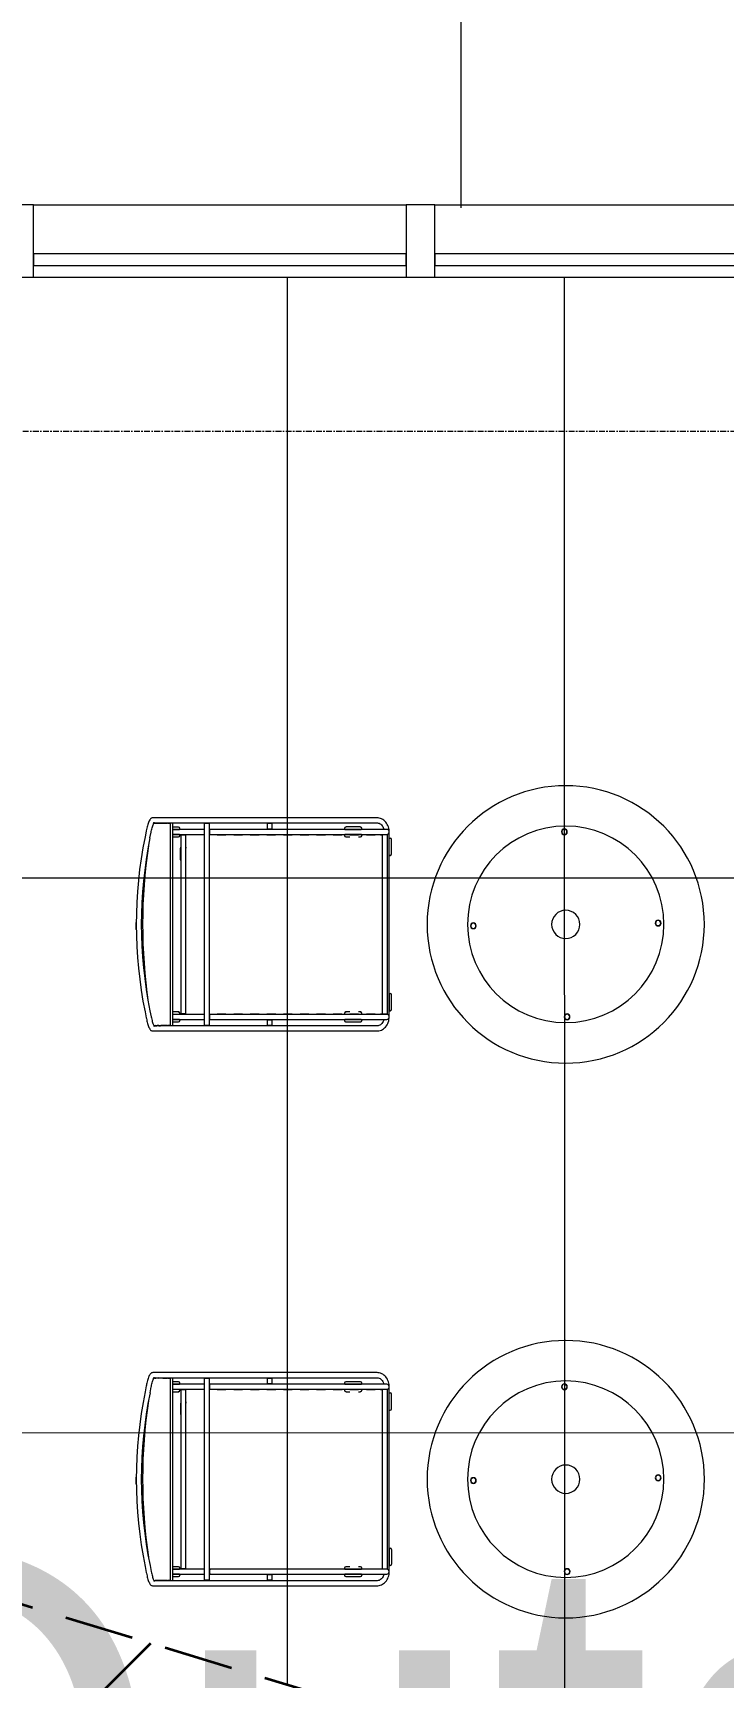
# Model space of a CAD drawing. Header units: inches. Extents: x 3268 to 7018, y 976 to 6708.
# Drawn here: x 5482.9 to 5542.7, y 1843.4 to 1985.6 of the extents above; entities that cross this region are included whole.
import ezdxf

# ---------------------------------------------------------------- set-up
doc = ezdxf.new("R2010")
doc.units = ezdxf.units.IN
doc.header["$MEASUREMENT"] = 0
doc.linetypes.add('Grid Line 1_2_', pattern=[0.8749999999999999, 0.4999999999999999, -0.125, 0.125, -0.125])
doc.linetypes.add('IMPORT-DASHED _2_', pattern=[8.999999999999996, 5.999999999999998, -2.999999999999999])
for name, color, linetype, lineweight in [('A-DETL-GENF', 92, 'Continuous', 9), ('A-GLAZ-CURT', 52, 'Continuous', 9), ('A-GLAZ-CWMG', 51, 'Continuous', 9), ('C-ESMT-STBK', 4, 'IMPORT-DASHED _2_', 35), ('G-ANNO-TEXT', 231, 'Continuous', 9), ('L-PVMT-CONC-HATC', 252, 'Continuous', 15), ('L-SITE-FURN', 2, 'Continuous', 15), ('S-GRID', 1, 'Continuous', 9), ('site_dwg', 8, 'Continuous', 9)]:
    doc.layers.add(name, color=color, linetype=linetype, lineweight=lineweight)
doc.styles.add('Arial', font='arial.ttf', dxfattribs={"height": 36})

# ---------------------------------------------------------------- blocks, each defined once
blk = doc.blocks.new('Rectangular Mullion - 2_5_ x 6_ rectangular-V113-Overall Retail Plan Opt 2')
at = {"layer": 'A-GLAZ-CWMG'}
for p, q in [((-2.500000000000454, 3.24999999999909), (0, 3.24999999999909)), ((-2.500000000000454, 2.99999999999823), (-2.500000000000454, 3.24999999999909)), ((-2.500000000000454, -3), (-2.500000000000454, 2.99999999999823)), ((0, 3.24999999999909), (0, 2.99999999999823)), ((0, 2.99999999999823), (0, -3)), ((0, -3), (-2.500000000000454, -3))]:
    blk.add_line(p, q, dxfattribs=at)
blk = doc.blocks.new('System Panel - GLA-01 - Insulated Glass - Clear-7883490-Overall Retail Plan Opt 2')
at = {"layer": 'A-GLAZ-CURT'}
for p, q in [((16.74999999999909, 2.000000000000909), (-16.75000000000045, 2.000000000000909)), ((-16.75000000000045, 2.000000000000909), (-16.75000000000045, 0.9999999999990904)), ((16.74999999999909, 0.9999999999990904), (16.74999999999909, 2.000000000000909)), ((-16.75000000000045, 0.9999999999990904), (16.74999999999909, 0.9999999999990904))]:
    blk.add_line(p, q, dxfattribs=at)
blk = doc.blocks.new('System Panel - GLA-01 - Insulated Glass - Clear-7883491-Overall Retail Plan Opt 2')
at = {"layer": 'A-GLAZ-CURT'}
for p, q in [((16.125, 2.000000000000909), (-16.12500000000136, 2.000000000000909)), ((-16.12500000000136, 2.000000000000909), (-16.12500000000136, 0.9999999999990904)), ((16.125, 0.9999999999990904), (16.125, 2.000000000000909)), ((-16.12500000000136, 0.9999999999990904), (16.125, 0.9999999999990904))]:
    blk.add_line(p, q, dxfattribs=at)
blk = doc.blocks.new('Rectangular Mullion - 2_5_ x 6_ rectangular-7882150-Overall Retail Plan Opt 2')
at = {"layer": 'A-GLAZ-CWMG'}
for p, q in [((5483.0003430475, 1970.772752748521), (5515.2503430475, 1970.772752748521)), ((5483.0003430475, 1964.522752748521), (5515.2503430475, 1964.52275274852))]:
    blk.add_line(p, q, dxfattribs=at)
blk = doc.blocks.new('Rectangular Mullion - 2_5_ x 6_ rectangular-4415368-Overall Retail Plan Opt 2')
at = {"layer": 'A-GLAZ-CWMG'}
for p, q in [((-1.249999999999545, 3.24999999999909), (1.249999999999545, 3.24999999999909)), ((-1.249999999999545, 2.99999999999823), (-1.249999999999545, 3.24999999999909)), ((-1.249999999999545, -3), (-1.249999999999545, 2.99999999999823)), ((1.249999999999545, 3.24999999999909), (1.249999999999545, 2.99999999999823)), ((1.249999999999545, 2.99999999999823), (1.249999999999545, -3)), ((1.249999999999545, -3), (-1.249999999999545, -3))]:
    blk.add_line(p, q, dxfattribs=at)
blk = doc.blocks.new('Rectangular Mullion - 2_5_ x 6_ rectangular-7882151-Overall Retail Plan Opt 2')
at = {"layer": 'A-GLAZ-CWMG'}
for p, q in [((5553.750343047498, 1970.772752748521), (5587.250343047498, 1970.77275274852)), ((5553.750343047498, 1964.52275274852), (5587.250343047498, 1964.52275274852))]:
    blk.add_line(p, q, dxfattribs=at)
blk = doc.blocks.new('site_dwg_Parc Centre Table-12649365-Overall Retail Plan Opt 2')
at = {"layer": 'L-SITE-FURN', "color": 10}
for centre, radius in [((0, 0), 12.00000000000001), ((0, 0), 8.500000000000004), ((0, 0), 8.500000000000004), ((0, 7.999999998137354), 0.2500000000000009), ((0, 7.999999998137354), 0.2265650000000007), ((0, 7.999999998137354), 0.2265650000000007), ((-7.99999999674037, 0), 0.2500000000000009), ((-7.99999999674037, 0), 0.2265650000000008), ((-7.99999999674037, 0), 0.2265650000000008), ((0, 0), 1.225000000000002), ((0, 0), 1.225000000000002), ((8.000000003725289, 0), 0.2500000000000018), ((8.000000003725289, 0), 0.2265650000000008), ((8.000000003725289, 0), 0.2265650000000008), ((0, -8.00000000093132), 0.2500000000000002), ((0, -8.00000000093132), 0.2265650000000007), ((0, -8.00000000093132), 0.2265650000000007)]:
    blk.add_circle(centre, radius, dxfattribs=at)
blk = doc.blocks.new('site_dwg_Parc Centre Chair-V220-Overall Retail Plan Opt 2')
at = {"layer": 'L-SITE-FURN', "color": 10}
for p, q in [((-5.15210960805416, 144.8600769862532), (2.092509403824806, 144.8600769862532)), ((-98.69507284461359, 100.0222348719453), (-98.69507284461359, 106.8864482268309)), ((-98.62499999999999, 106.8864482045174), (-98.62499999999999, 74.15337688475846)), ((-93.37499999999999, 74.15337686240672), (-93.37499999999999, 106.8864481821656)), ((93.30492715538638, 100.0222348719453), (93.3049271553973, 106.8864482268309)), ((93.37499999999999, 106.8864482045174), (93.37499999999999, 74.15337688475846)), ((98.62500004470347, 74.15337686240672), (98.62500004470347, 106.8864481821656)), ((105.0000000447035, 111.662467494607), (105.0000000447035, 109.5102025195956)), ((-98.94305960832934, 99.52610816803279), (-99.58202134070596, 99.52610816803279)), ((-98.62499999999999, 99.91365724056958), (-98.74374702572821, 99.96986766904591)), ((-98.73736099898814, 99.97681114822625), (-98.69814531505106, 100.0194497331977)), ((-93.26318013668059, 99.9582953006029), (-93.37499999999999, 99.91486450284718)), ((-93.05694039164881, 99.52610816802733), (-92.41779573260645, 99.52610816802733)), ((65.98043887317179, 93.33116814494132), (80.27772948145865, 93.33116814494132)), ((67.12500004470347, 98.7011681422591), (79.12499999999999, 98.7011681422591)), ((67.12499999999999, 98.64116813242434), (79.12499999999999, 98.64116813242434)), ((67.12500004470347, 93.39035830646752), (79.12499999999999, 93.39035830646752)), ((93.05694039167064, 99.52610819037908), (92.41797870398658, 99.52610819037908)), ((93.37500004470347, 99.91365724056958), (93.25625292956828, 99.96986766904591)), ((93.26263900101183, 99.97681114822625), (93.30185464024542, 100.0194497331977)), ((98.73681986331938, 99.9582953006029), (98.62500004470347, 99.91486450284718)), ((98.94305965305465, 99.52610816803279), (99.58220426740444, 99.52610816802733)), ((-98.94305960831842, -71.47389183197264), (-99.58220422266821, -71.47389183197264)), ((-93.28729726374148, -71.88685204088686), (-93.37500004470347, -71.86048860847949)), ((-92.41797865926127, -71.47389178726915), (-93.05694034694532, -71.47389178726915)), ((93.05694034696715, -71.47389183197264), (92.41779577733176, -71.47389183197264)), ((98.71270278096198, -71.88685204088686), (98.62500004470347, -71.86048863083123)), ((99.58202129604614, -71.47389183197264), (98.94305960836208, -71.47389183197264)), ((-98.94305960832934, -89.47389183196718), (-99.5820212960134, -89.47389183197264)), ((-98.73736095428465, -89.02318882942198), (-98.69814531505106, -88.9805502668023)), ((-93.26318013668059, -89.04170467704533), (-93.37499999999999, -89.08513549715279)), ((-93.05694034694532, -89.4738918096209), (-92.41779573260645, -89.4738918096209)), ((93.05694034697807, -89.47389183197264), (92.4179786592831, -89.47389183197264)), ((93.37499999999999, -89.0863427594304), (93.25625292956828, -89.03013233095406)), ((93.26263904571532, -89.02318882942198), (93.3018546849489, -88.9805502668023)), ((98.73681986331938, -89.04170467704533), (98.62499999999999, -89.08513549715279)), ((98.94305960835116, -89.4738918096209), (99.58220422270095, -89.4738918096209)), ((-92.9999999552965, -112.7088918238878), (-93.37500004470347, -112.7088918238878)), ((-92.99999999999999, -108.7986343055963), (-92.99999999999999, -110.5939706414938)), ((-89.62499999998907, -118.276951454618), (-89.62499999998907, -118.9160960466051)), ((-72.0757029801607, -118.0712527781725), (-72.11834152042864, -118.0320371612906)), ((-72.01254902780055, -117.9588918238878), (-72.06875950098036, -118.0776388719678)), ((-71.62499999997816, -118.276951454618), (-71.62499999998907, -118.9159131423021)), ((71.62500000002181, -118.2769514322663), (71.6250000000109, -118.9160960466051)), ((89.17429701983927, -118.0712528005242), (89.13165843486784, -118.0320371612906)), ((89.23745092749594, -117.9588918015361), (89.18124054372309, -118.0776388719678)), ((89.6250000000109, -118.276951454618), (89.6250000000109, -118.9159131423021)), ((92.99999999999999, -108.7986343055963), (92.99999999999999, -110.5939706414938)), ((93.37500004470347, -112.7088918238878), (93.00000004470347, -112.7088918238878))]:
    blk.add_line(p, q, dxfattribs=at)
at = {"layer": 'L-SITE-FURN', "color": 10, "flags": 128}
for points in [[(-90.77290821075438, 135.6949124112725), (-96.91598054766654, 134.441541776061), (-97.62540552020072, 134.293740324676), (-98.96581909060477, 133.9975902736187), (-100.2815961241722, 133.68454901129), (-101.5584086626768, 133.3578752204776), (-102.7832608669996, 133.0206164494157), (-103.9443821758032, 132.6755243763327), (-105.031822130084, 132.3247087597847), (-106.0383843630552, 131.9689694568515), (-106.9613782614469, 131.6063085794449), (-107.8066007047891, 131.2279690951109), (-108.5996329039335, 130.8049394935369), (-109.2361529767513, 130.3756743147969), (-109.6307946592569, 130.0335115492344), (-109.9775705784559, 129.6441143229603), (-110.2702798247337, 129.1915848702192), (-110.4907820820808, 128.6668947413563), (-110.6099520921707, 128.0887343287468), (-110.625, 127.7944520786404), (-110.625, 126.8913959339261), (-110.625, -100.1555052325129), (-110.625, -105.2819801643491), (-110.5979951173067, -106.0539769381285), (-110.4342324882746, -107.3279463797808), (-110.1241589337587, -108.5789549276233), (-109.671241119504, -109.7949756905436), (-109.0798653960228, -110.9646636620164), (-108.3554540276527, -112.0769045501947), (-107.5046180337667, -113.1208061054349), (-106.5353038161993, -114.0857949480414), (-105.4568725973368, -114.9618038535118), (-104.2800748050213, -115.7395071163773), (-103.0169190913439, -116.4105496555567), (-101.6804651767015, -116.9677272588014), (-100.2845858037472, -117.4050975590944), (-98.84373584389685, -117.7180253639817), (-97.37275207042693, -117.9031810238957), (-95.99999999999999, -117.9588918238878), (95.99999999999999, -117.9588918238878), (96.83152838051318, -117.9384794086218), (98.31162124872206, -117.800260797143), (99.76960632205008, -117.5324468538165), (101.1900523155928, -117.1372865438461), (102.5581654161215, -116.618254892528), (103.8594558387995, -115.9801257401705), (105.079873457551, -115.2290366068482), (106.2059940397739, -114.3725502714515), (107.2252615839243, -113.4196849912405), (108.126282736659, -112.3808754757047), (108.8991392701864, -111.2678312882781), (109.5356658250093, -110.0932796001434), (110.0296290367842, -108.8706131950021), (110.3767636120319, -107.6135022640228), (110.5746630728245, -106.3355427011847), (110.625, -105.2819801643491), (110.625, -100.1555052101612), (110.625, 126.8913959339261), (110.625, 127.794452033937), (110.555055052042, 128.42689602077), (110.3836531788111, 128.9559211581945), (110.1397262960672, 129.4138657897711), (109.8445484787226, 129.8068649545312), (109.5015605092049, 130.1546652317047), (109.0853602588177, 130.4881428703665), (108.5178877115249, 130.8529877141118), (107.6336692124605, 131.3101347237825), (106.7893343567848, 131.6772288233041), (105.7856624275446, 132.0616309270262), (104.7213581353426, 132.4279967620969), (103.5898555219173, 132.7838106751442), (102.3942131996155, 133.1304897889495), (101.1427309513092, 133.4668527692556), (99.84646068513392, 133.7906147092581), (98.5180865228176, 134.099001891911), (97.24291299283503, 134.3741891160607), (96.91598054766654, 134.4415417537093), (90.77290821075438, 135.6949124112725)], [(-89.7233734577894, 130.5508890375495), (-95.86644574999808, 129.2975183576345), (-97.15536260604857, 129.0237716808915), (-98.40060125291346, 128.7383818700909), (-99.60634897649287, 128.4411700218916), (-100.7545000612736, 128.136981010437), (-101.8271318525076, 127.8311853781342), (-102.8065751194954, 127.5298225879669), (-103.6756195127964, 127.2398109063506), (-104.4181503206491, 126.9691722169518), (-105.0207438021898, 126.727079719305), (-105.4756573587656, 126.523363173008), (-105.7844910621643, 126.3672379106283), (-105.9598506242037, 126.2658505663276), (-106.0178630501032, 126.228071808815), (-106.0224640667438, 126.2241754308343)], [(-105.1528818905353, 126.6679064556956), (-105.0000000447035, 125.8977051749825), (-105.0000000447035, 124.6286621466279), (-105.375, 126.5178685113788)], [(-98.6249999552965, -112.3985994681716), (-98.86105611920355, -112.3507544249296), (-99.94338691234587, -112.0128419324756), (-100.9616946280002, -111.5727264806628), (-101.9005755186081, -111.0389902889728), (-102.7465601116419, -110.4215858951211), (-103.4883688688278, -109.7312699854374), (-104.1169538944959, -108.9789018854499), (-104.6252125203609, -108.1746968328953), (-105.0072815269232, -107.3276662006974), (-105.2574798613787, -106.4456964209676), (-105.3693927526474, -105.5368741750717), (-105.375, -105.2819801643491), (-105.375, -100.1555052325129), (-105.375, 126.6367470547557)], [(-105.2786941677332, 125.1379868611693), (-105.2786941677332, 123.5285604447126), (-105, 121.3318760097027), (-105, 122.9413024485111), (-105.2786941677332, 125.1379868611693), (-105.1053218543529, 125.1592614948749)], [(-105.1539507955313, 121.4348114132881), (-105.1539507955313, 119.4870695248246), (-105, 117.2955396920442), (-105, 119.2432815805077), (-105.1539507955313, 121.4348114132881), (-105.0142454355955, 121.4441595599055)], [(89.7233734577894, 130.5508890375495), (95.86644583940505, 129.2975183576345), (96.53336034715174, 129.1585735827684), (97.79303392767905, 128.8802593722939), (99.02480962872504, 128.587197907269), (100.2102909833193, 128.2839140519499), (101.3319184631109, 127.9752041772008), (102.3724771142006, 127.6663203164935), (103.3150615096092, 127.3631313443184), (104.1429642140865, 127.0724413096905), (104.8395122587681, 126.8025897592306), (105.3880303502083, 126.5645377412438), (105.7353404313326, 126.3935438767075), (105.9417048543691, 126.2771071046591), (106.0209283232689, 126.2253011092543), (106.0150128901005, 126.2303370013833)], [(105.375, 126.6064691618085), (105.375, -100.1555052325129), (105.375, -105.2819801643491), (105.3608205020428, -105.6872313916683), (105.2209383398294, -106.6131886616349), (104.9326789677143, -107.5213785097003), (104.5025500506163, -108.3923873528838), (103.9400898814201, -109.2112972363829), (103.2557150870561, -109.9664354100823), (102.460274040699, -110.6476757749915), (101.5654963105917, -111.2455129623413), (100.5844651311636, -111.7509766593575), (99.53182411193846, -112.1559558436274), (98.62499999999999, -112.3995553180575)], [(105.1526413410902, 126.6666944995522), (105, 125.8977051749825), (105, 124.6286621242761), (105.375, 126.5178685337305)], [(105.2786942124367, 125.1379869058728), (105.2786942124367, 123.5285604447126), (105.0000000447035, 121.3318760097027), (105.0000000447035, 122.9413024485111), (105.2786942124367, 125.1379869058728), (105.1053218543529, 125.1592614948749)], [(105.1539508402347, 121.4348114132881), (105.1539508402347, 119.4870695248246), (105, 117.295539714396), (105, 119.2432815805077), (105.1539508402347, 121.4348114132881), (105.014245480299, 121.4441595599055)], [(-104.9999999552965, 109.5102024972439), (-104.9999999552965, 106.8864482045174), (105, 106.8864482045174), (105, 109.5102025195956), (-104.9999999552965, 109.5102025195956), (-104.9999999552965, 111.6624675169587)], [(-101.1273621171713, 106.8864482268691), (-101.1273621171713, 101.0261081904173), (-101.1128357201815, 101.0261081904173)], [(-93.30492711067198, 106.8864482045174), (-93.30492711067198, 100.0223179534078), (-93.27454908192156, 99.97627249360083)], [(-90.88716427981852, 101.0261081904173), (-90.8726378828287, 101.0261081904173), (-90.8726378828287, 106.8864482045174)], [(90.8726378828287, 106.8864482268691), (90.8726378828287, 101.0261081904173), (90.887164324522, 101.0261081904173)], [(98.69507293403147, 106.8864482045174), (98.69507293403147, 100.0223179534078), (98.72545096278189, 99.97627249360083)], [(101.1128357648849, 101.026108212769), (101.1273621171713, 101.026108212769), (101.1273621171713, 106.8864482045174)], [(105, 112.4805505648255), (105.0612914711237, 114.6559335887432), (105.0612914711237, 116.9422218203544), (105.0000000447035, 114.7668388411403), (105.0000000447035, 112.4805505648255)], [(-99.58202134070596, 99.52610819038453), (-99.60030193624696, 99.52621509876006), (-99.61808972058496, 99.5265410765678)], [(-98.62499999998907, 99.52610819037908), (-98.94305960832934, 99.52610819037908), (-98.93648721276621, 99.81465154137366), (-98.93118417260847, 100.0474669485902), (-98.89414197205404, 100.0464817061638), (-98.83367116748194, 100.0434581637055), (-98.77777183054785, 100.0389567464208), (-98.73293553291658, 100.0334674268633), (-98.70432592927317, 100.0275932773511), (-98.69509412346086, 100.0219812914347)], [(-93.06881582736968, 100.0474669709802), (-93.06351278722285, 99.81465154141186), (-93.05694039165972, 99.52610816806553), (-93.37499999999999, 99.52610816806553)], [(80.2842925339937, 93.39116813242434), (92.62499999999999, 93.39116813242434), (92.62499999999999, 93.83476209640502), (92.62499999999999, 98.64116815477608), (-92.62499999999999, 98.64116815477608), (-92.62499999999999, 93.83476209640502), (-92.62499999999999, 93.39116815477608), (65.96570742130278, 93.39116815477608)], [(-92.41779573260645, 99.52610819037908), (-92.39969806370935, 99.52621509876006), (-92.38191023467878, 99.52654107656234)], [(65.9848535209894, 93.39554024487732), (66.21289944648741, 93.40234395861624), (66.62631310522555, 93.43257542699574), (67.12499999999999, 93.44903560727833), (79.12499999999999, 93.44903560727833)], [(92.41797870398658, 99.52610819037908), (92.3996980637421, 99.52621507640832), (92.3819102794041, 99.52654107656234)], [(93.3750000000109, 99.52610819037362), (93.05694039167064, 99.52610819037908), (93.06351278723376, 99.8146515413682), (93.06881582738059, 100.0474669485902), (93.10585802794593, 100.0464817061693), (93.16632883252895, 100.0434581637), (93.22222816946304, 100.0389567464208), (93.26706446708339, 100.0334674268579), (93.29567411543029, 100.0275932773566), (93.3049058765282, 100.0219812914347)], [(98.9311841726303, 100.0474669262767), (98.93648725748061, 99.81465154141186), (98.94305965304373, 99.52610816806553), (98.62499999999999, 99.52610816806553)], [(99.58220426739352, 99.52610819037908), (99.6003019362797, 99.52621509876006), (99.6180897206177, 99.52654107656234)], [(-98.62499999999999, 68.90337688475846), (-98.62499999999999, 68.17439402639864), (-98.62499999999999, -99.47116796672343), (-98.62499999999999, -115.3338918238878)], [(-98.62499999999999, 68.17439402639864), (-98.53555530309676, 68.21346965432166), (-98.27331666648386, 68.24988236278294), (-97.85615529119967, 68.28115066140889), (-97.31249999999999, 68.30514366924761), (-96.67939996719359, 68.3202262893319), (-95.9999999552965, 68.32537069916724), (-95.3205999881029, 68.3202262893319), (-94.68749999999999, 68.30514366924761), (-94.14384466409682, 68.28115063905715), (-93.72668328881262, 68.24988236278294), (-93.46444465219973, 68.2134696766734), (-93.37499999999999, 68.17439404875039)], [(-93.37499999999999, -115.3338918238878), (-93.37499999999999, -99.47116796672343), (-93.37499999999999, 68.17439404875039), (-93.37499999999999, 68.90337688475846)], [(93.37499999999999, 68.90337688475846), (93.37499999999999, 68.17439402639864), (93.37499999999999, -99.47116796672343), (93.37499999999999, -115.3338918238878)], [(93.37499999999999, 68.17439402639864), (93.46444469690321, 68.21346965432166), (93.7266833335161, 68.24988236278294), (94.1438447088003, 68.28115066140889), (94.68749999999999, 68.30514364689587), (95.32060003280638, 68.3202262893319), (95.99999999999999, 68.32537069916724), (96.67940001189707, 68.3202262893319), (97.31249999999999, 68.30514366924761), (97.85615529119967, 68.28115063905715), (98.27331666648386, 68.24988236278294), (98.53555530309676, 68.2134696766734), (98.62499999999999, 68.17439404875039)], [(98.62500004470347, -115.3338918238878), (98.62500004470347, -99.47116796672343), (98.62500004470347, 68.17439404875039), (98.62500004470347, 68.90337686240672)], [(-92.99999999999999, 60.77884586155414), (-92.99999999999999, 51.79374405741691), (-92.99999999999999, 51.6643354743719)], [(92.99999999999999, 60.77884588390588), (92.99999999999999, 51.79374403506517), (92.99999999999999, 51.66433545202016)], [(-92.99999999999999, 43.55740070343017), (-92.99999999999999, 34.5722988769412), (-92.99999999999999, 34.44289031624793)], [(92.99999999999999, 43.55740070343017), (92.99999999999999, 34.57229889929294), (92.99999999999999, 34.44289031624793)], [(-92.99999999999999, 26.33595556765794), (-92.99999999999999, 17.35085374116897), (-92.99999999999999, 17.22144515812397)], [(92.99999999999999, 26.33595556765794), (92.99999999999999, 17.35085371881723), (92.99999999999999, 17.22144515812397)], [(-92.99999999999999, 9.114510409533976), (-92.99999999999999, 0.1294085830450058), (-92.99999999999999, 0)], [(92.99999999999999, 9.114510409533976), (92.99999999999999, 0.1294085830450058), (92.99999999999999, -2.235174179077148e-08)], [(104.6100000143051, 3.641908206045627), (104.6100000143051, 8.891908206045626), (99.3600000143051, 8.891908206045626), (99.3600000143051, 3.641908183693885), (104.6100000143051, 3.641908183693885)], [(-92.9999999552965, -8.106934770941733), (-92.9999999552965, -17.09203657507896), (-92.9999999552965, -17.22144518047571)], [(93.00000004470347, -8.10693474858999), (93.00000004470347, -17.09203657507896), (93.00000004470347, -17.22144513577222)], [(-92.99999999999999, -25.32837990671396), (-92.99999999999999, -34.31348173320293), (-92.99999999999999, -34.44289031624793)], [(92.99999999999999, -25.32837990671396), (92.99999999999999, -34.31348175555467), (92.99999999999999, -34.44289031624793)], [(-92.99999999999999, -42.54982506483793), (-92.99999999999999, -51.53492686897516), (-92.99999999999999, -51.6643354743719)], [(93.00000004470347, -42.54982506483793), (93.00000004470347, -51.5349268913269), (93.00000004470347, -51.6643354743719)], [(-92.99999999999999, -59.7712702229619), (-92.99999999999999, -68.75637204945086), (-92.99999999999999, -68.88578061014412)], [(92.99999999999999, -59.7712702229619), (92.99999999999999, -68.75637204945086), (92.99999999999999, -68.88578061014412)], [(-101.1128357201815, -72.9738918095827), (-101.1273620724678, -72.9738918095827), (-101.1273620724678, -87.97389178723095), (-101.1128357201815, -87.97389178723095)], [(-99.58220422266821, -71.4738918096209), (-99.60030189154348, -71.47399871799642), (-99.61808972059588, -71.4743247181559)], [(-98.9311841726303, -71.99525056779383), (-98.93648721277712, -71.76243518292902), (-98.94305960834025, -71.47389183193444), (-98.6249999552965, -71.47389183193444)], [(-98.69507288930616, -88.97776510570291), (-98.69507288931707, -71.97011505071713), (-98.7419949173818, -71.93608356270487), (-98.72644945978026, -71.92440294478182)], [(-93.06881582736968, -71.99525056779383), (-93.06351274251936, -71.76243518292902), (-93.05694034695624, -71.4738918095827), (-93.3749999552965, -71.4738918095827)], [(-93.29389603435992, -71.9232884198427), (-93.3049270659685, -71.97010157257317), (-93.3049270659685, -88.97768202424048), (-93.27454903721808, -89.02372752875088)], [(-92.99999999999999, -76.99271538108586), (-92.99999999999999, -85.97781720757483), (-92.99999999999999, -86.10722579061984)], [(-92.38191027938227, -71.4743247181559), (-92.39969810841284, -71.47399874035362), (-92.41797865926127, -71.47389178726915)], [(-90.8726378828287, -76.99271538108586), (-90.8726378828287, -72.97389178723095), (-90.88716427981852, -72.97389178723095)], [(90.887164324522, -72.9738918095827), (90.8726378828287, -72.9738918095827), (90.8726378828287, -76.99271538108586)], [(92.41779577733176, -71.47389183197264), (92.3996980637421, -71.47399874035362), (92.38191027941501, -71.4743247181559)], [(92.99999999999999, -76.99271538108586), (92.99999999999999, -85.97781720757483), (92.99999999999999, -86.1072257682681)], [(93.06881582736968, -71.99525056779383), (93.06351278722285, -71.76243518292902), (93.05694034695624, -71.47389183193444), (93.37500004470347, -71.47389183193444)], [(93.3049271106829, -88.97776510570291), (93.30492711069381, -71.97011505071167), (93.25800512732165, -71.93608356270487), (93.27355049552715, -71.92440294478182)], [(98.93118421733378, -71.99525056779383), (98.93648721277712, -71.76243518292902), (98.94305960834025, -71.4738918095827), (98.62500004470347, -71.4738918095827)], [(98.70610401034354, -71.9232884198427), (98.69507288932799, -71.97010159492491), (98.69507288932799, -88.97768204659222), (98.72545096278189, -89.02372752875088)], [(99.61808972060679, -71.47432474050764), (99.6003019362797, -71.47399874035362), (99.58202129604614, -71.47389183197264)], [(101.1128357201815, -87.97389183193444), (101.1273621171713, -87.97389183193444), (101.1273621171713, -72.97389178723095), (101.1128357201815, -72.97389178723095)], [(-99.58202129600248, -89.47389178726915), (-99.6003018915544, -89.47378490123991), (-99.61808972058496, -89.47345890108589)], [(-98.62499999998907, -89.4738918096209), (-98.94305960832934, -89.47389180961544), (-98.93648721276621, -89.18534843628002), (-98.93118417261938, -88.95253305140976), (-98.89414197205404, -88.95351827148441), (-98.83367116748194, -88.95654181394819), (-98.77777178584437, -88.96104325358463), (-98.73293553291658, -88.96653257314209), (-98.70432588456968, -88.97240670029167), (-98.69509416817526, -88.97801870856527)], [(-93.06881582736968, -88.95253305137156), (-93.06351274251936, -89.18534845858811), (-93.05694034695624, -89.4738918095827), (-93.37499999999999, -89.4738918095827)], [(-92.99999999999999, -94.21416053920983), (-92.99999999999999, -103.1992623656988), (-92.99999999999999, -103.3286709263921)], [(-92.41779573260645, -89.4738918096209), (-92.39969806372027, -89.47378490123991), (-92.38191023467878, -89.47345892343218)], [(-90.88716423511504, -87.97389183193444), (-90.8726378828287, -87.97389183193444), (-90.8726378828287, -86.1072257682681)], [(90.8726378828287, -86.1072257682681), (90.8726378828287, -87.97389183193444), (90.88716427981852, -87.97389183193444)], [(92.4179786592831, -89.47389183197264), (92.39969810843466, -89.47378490124537), (92.3819102794041, -89.47345890108589)], [(92.99999999999999, -94.21416053920983), (92.99999999999999, -103.1992623656988), (92.99999999999999, -103.3286709263921)], [(93.37500004471438, -89.4738918096209), (93.05694034697807, -89.4738918096209), (93.06351274253028, -89.18534843627457), (93.06881582738059, -88.95253305140976), (93.10585798324244, -88.95351827148441), (93.16632883251803, -88.95654181394819), (93.22222816945212, -88.96104325357918), (93.2670644670943, -88.96653257314209), (93.2956740707268, -88.97240670029167), (93.30490583182471, -88.97801868621353)], [(98.9311841726303, -88.95253305137156), (98.93648721277712, -89.18534845858811), (98.94305960834025, -89.4738918095827), (98.62500004470347, -89.4738918095827)], [(99.58220422270095, -89.4738918096209), (99.60030189158714, -89.47378490123991), (99.6180897206177, -89.47345892343763)], [(-89.10364124178885, -118.2650759965181), (-89.33645662665366, -118.2703790366649), (-89.62499999999999, -118.2769514545798), (-89.62499999999999, -117.9588918238878)], [(-89.62499999998907, -118.9160960466051), (-89.62489306924543, -118.9341937378431), (-89.62456709145407, -118.9519815445274)], [(-72.12112672624788, -118.028964713254), (-89.12877675888738, -118.028964713254), (-89.16280826924047, -118.0758866966098), (-89.17448888717989, -118.0603413284261)], [(-71.62500004468164, -117.9588918015743), (-71.62500004469256, -118.2769514546126), (-71.91354332863192, -118.2703790590549), (-72.14635880289278, -118.2650759965563), (-72.14537353811464, -118.2280338183427), (-72.14234997331003, -118.1675629914189), (-72.13784855603079, -118.1116636544848), (-72.13235923646788, -118.0668273568481), (-72.12648506461481, -118.0382177308584), (-72.12087312339644, -118.0289859921122)], [(-71.62499999998907, -118.9159131423021), (-71.6251069307218, -118.9341937378376), (-71.62543290852408, -118.9519815668846)], [(72.1463588029146, -118.2650759965181), (71.91354337334631, -118.2703790590167), (71.62499999999999, -118.2769514322281), (71.62499999999999, -117.9588918238878)], [(71.62500004471438, -118.9160960466051), (71.62510693074363, -118.9341937378431), (71.6254329085459, -118.9519815445328)], [(72.07551111282008, -118.0603413284207), (72.08719177545207, -118.0758866966098), (72.11834152043956, -118.0320371389825), (89.12887327374118, -118.0320371389771)], [(89.12912692131793, -118.0289859921122), (89.12351489068168, -118.0382177308584), (89.11764076354301, -118.0668273792053), (89.1121514439801, -118.1116636768365), (89.10764998198646, -118.1675629690671), (89.10462646188533, -118.2280337736392), (89.10364128651416, -118.2650760189026), (89.33645662666457, -118.2703790367031), (89.6250000000109, -118.276951454618), (89.6250000000109, -117.958891823926)], [(89.6250000000109, -118.9159131423021), (89.62489306928909, -118.9341937154913), (89.6245670914759, -118.9519815445328)], [(-88.12499999999999, -120.4467275217175), (-88.12499999999999, -120.4612539410591), (-73.12499999999999, -120.4612539410591), (-73.12499999999999, -120.4467275217175)], [(73.12500004470347, -120.4467275217175), (73.12500004470347, -120.4612539410591), (88.12499999999999, -120.4612539410591), (88.12499999999999, -120.4467275440693)]]:
    blk.add_lwpolyline(points, dxfattribs=at)
for points in [[(-105.0612914711237, 114.6559335663915), (-105, 112.4805505871773), (-105, 114.7668388411403), (-105.0612914711237, 116.9422218203544)], [(104.6250000447035, 68.90337688475846), (104.6250000447035, 74.15337688475846), (-104.625, 74.15337688475846), (-104.625, 68.90337688475846)], [(-99.3600000143051, 3.641908183693885), (-99.3600000143051, 8.891908183693884), (-104.6100000143051, 8.891908183693884), (-104.6100000143051, 3.641908183693885)], [(93.00000004470347, -116.0187544003129), (93.00000004470347, -110.5939706414938), (-92.9999999552965, -110.5939706414938), (-92.9999999552965, -116.0187544003129)]]:
    blk.add_lwpolyline(points, close=True, dxfattribs=at)
at = {"layer": 'L-SITE-FURN', "color": 10}
for centre, radius, start, end in [((0, -309.2295132279395), 454.0897107672926, 78.4688402691743, 101.531159694192), ((4.470348358154296e-08, -309.2294307053089), 448.8396299040457, 78.46884544236396, 101.531154557636), ((-2.820789813995361e-05, -413.986047886312), 552.2285268878792, 81.50895585287802, 98.42182215086625), ((-99.60001297295092, 101.0390935465693), 1.512878487691319, 180.4917886857532, 269.989056738435), ((-99.54299555718897, 101.0243585184216), 1.499698701978213, 179.9331543286035, 267.1298367828626), ((-93.11782054603098, 99.40495967119931), 0.6443734013667467, 85.63843134259743, 106.6495027717517), ((-92.3984945565462, 101.0375884696841), 1.511373856719696, 269.9543737267632, 359.56478090988), ((-92.457004442811, 101.0243585184216), 1.499698701983068, 272.8701631283136, 0.06684565360955659), ((66.40522603690623, 98.8965696170926), 5.55305661051406, 262.4883124783293, 277.4474965844498), ((66.81721687316893, 93.72848682850598), 4.982197312627298, 86.45820757647644, 99.58243239901385), ((79.44289608299731, 94.13531854748724), 4.576902952133486, 79.89101692512563, 93.98277636692633), ((79.49106489121912, 89.01849371194838), 4.445638867839188, 80.06250154827138, 94.7232232825234), ((79.84101618826388, 99.9614828377962), 6.610019421239008, 263.7813555604127, 276.2831160545116), ((92.39998707175253, 101.0390935465693), 1.512878486939317, 180.4917886057145, 269.989056738435), ((92.45700448751448, 101.0243585184216), 1.499698701978213, 179.9331543286035, 267.1298367828632), ((98.88217945396899, 99.40495967119931), 0.6443734013684133, 85.6384313425986, 106.6495027717511), ((99.60150548815726, 101.0375884696841), 1.511373856719681, 269.9543737267632, 359.56478090988), ((99.54299555718897, 101.0243585184216), 1.499698701980392, 272.8701631283133, 0.06684565360967626), ((-99.60150544345377, -72.98537211120127), 1.511373855967898, 89.9543737267635, 179.5647809098804), ((-99.54299555718897, -72.9721421599388), 1.49969870198284, 92.87016312831388, 180.0668456536092), ((-98.90497863292693, -71.14105689525603), 0.8545955637802443, 268.2427905895108, 284.0421402390015), ((-93.11782054603098, -71.35274329036473), 0.6443734013737976, 253.350497172028, 274.3615686396673), ((-92.39998707175253, -72.9868771880865), 1.512878488443172, 0.4917886857529703, 89.9890567384349), ((-92.457004442811, -72.9721421599388), 1.499698701977787, 359.9331543286032, 87.12983678286325), ((92.39849451184271, -72.98537211120127), 1.511373855216513, 89.95437372676345, 179.5647809098801), ((92.457004442811, -72.9721421599388), 1.499698701980306, 92.87016312831328, 180.0668456536093), ((93.09502136707304, -71.14105689525603), 0.8545955637794054, 268.2427905895109, 284.0421402390029), ((98.88217945396899, -71.35274329036473), 0.6443734013749574, 253.3504971720273, 274.361568639667), ((99.60001297295092, -72.9868771880865), 1.512878488443158, 0.4917886857529703, 89.98905673843544), ((99.54299555718897, -72.9721421599388), 1.499698701980217, 359.9331543286032, 87.12983678286355), ((-99.60001292824744, -87.9609064310789), 1.51287848769139, 180.4917886857532, 269.989056738435), ((-99.54299555718897, -87.97564148157834), 1.499698701977744, 179.9331543286035, 267.1298367828628), ((-93.11782054603098, -89.5950403511524), 0.6443734013576818, 85.63843134259805, 106.6495027717517), ((-92.3984945565462, -87.96241153031586), 1.511373856720037, 269.9543737267632, 359.56478090988), ((-92.457004442811, -87.97564148157834), 1.499698701982769, 272.8701631283137, 0.06684565360957052), ((92.39998707175253, -87.9609064310789), 1.512878486939317, 180.491788605715, 269.989056738435), ((92.457004442811, -87.97564148157834), 1.499698701977744, 179.9331543286035, 267.1298367828628), ((98.88217945396899, -89.5950403511524), 0.6443734013588502, 85.63843134259838, 106.6495027717522), ((99.60150548815726, -87.96241150796412), 1.511373856719866, 269.9543737267632, 359.56478090988), ((99.54299555718897, -87.97564148157834), 1.499698701980194, 272.8701631283137, 0.06684565360968389), ((-95.99999999999999, -115.3338918238878), 2.625000000000043, 180.0000000355735, 0), ((-88.11351969838141, -118.9353972896933), 1.511373856719653, 179.9543737267711, 269.5647808387338), ((-88.12674964964388, -118.8768873587251), 1.499698701979965, 182.870163128313, 270.0668456536202), ((-89.95783491432665, -118.2388704568148), 0.85459556369123, 358.242790598673, 14.0421402670435), ((-73.13798537850379, -118.933904774487), 1.512878488443051, 270.4917887657909, 359.989056729542), ((-73.1232503056526, -118.8768873587251), 1.499698701975527, 269.9331543285927, 357.1298368716865), ((73.13648030161856, -118.9353972896933), 1.511373856719425, 179.9543737267711, 269.5647808387342), ((73.12325035035609, -118.8768873810768), 1.499698701980136, 182.8701631283138, 270.0668456536202), ((71.29216508567332, -118.2388704121113), 0.8545955636621128, 358.2427905986731, 14.04214026704255), ((88.1120145767927, -118.933904774487), 1.512878488443051, 270.4917887657915, 359.989056729542), ((88.12674969434737, -118.8768873810768), 1.499698701975371, 269.9331543285932, 357.1298368716861), ((95.99999999999999, -115.3338918238878), 2.625000000000085, 180.0000000355735, 0)]:
    blk.add_arc(centre, radius, start, end, dxfattribs=at)
for centre, major_axis, ratio, start_param, end_param in [((-98.87507289648055, 100.0325036868453), (0.1800000000000537, 0), 0.08748866352632668, 1.887808886359502, 2.664986530857012), ((-93.12492710351943, 100.0325036868453), (0.1800000000000882, 0), 0.08748866352627552, 0.4766061227329479, 1.25378376723009), ((93.12492710351943, 100.0325036868453), (0.1800000000000134, 0), 0.08748866352634627, 1.887808886359343, 2.66498653085703), ((98.87507289648055, 100.0325036868453), (0.1799999999999925, 0), 0.08748866352632204, 0.4766061227329122, 1.253783767230082), ((-98.87507289648055, -71.98028735071419), (0.1800000000000536, 0), 0.0874886635253937, 3.618198776308566, 4.395376420819843), ((-93.12492710351943, -71.98028732836245), (0.1800000000000843, 0), 0.08748866352541283, 5.029401539950264, 5.806579184461035), ((93.12492714822291, -71.98028735071419), (0.1800000000000088, 0), 0.08748866352541548, 3.618198776308537, 4.395376420819769), ((98.87507289648055, -71.98028730601071), (0.17999999999999, 0), 0.08748866352545866, 5.029401539950195, 5.806579184461103), ((-98.87507289648055, -88.96749629080294), (0.1800000000000418, 0), 0.08748866352635588, 1.887808886362882, 2.664986530857147), ((-93.12492714822291, -88.96749631315468), (0.1800000000000882, 0), 0.08748866352631172, 0.476606122733581, 1.25378376722661), ((93.12492714822291, -88.96749629080294), (0.1800000000000015, 0), 0.08748866352637547, 1.887808886362724, 2.664986530857166), ((98.87507289648055, -88.96749631315468), (0.1799999999999925, 0), 0.08748866352639217, 0.4766061227325854, 1.253783767226563), ((-89.11860448122023, -118.2089646980166), (0, 0.1799999999998436), 0.08748866352621101, 3.618198776316555, 4.395376420819103), ((-72.13139547407626, -118.2089646980166), (0, 0.1799999999998229), 0.08748866352601341, 1.887808886361475, 2.66498653086476), ((72.13139551877974, -118.2089647203684), (0, 0.1799999999998404), 0.08748866352642531, 3.61819877631745, 4.395376420816689), ((89.11860448122023, -118.2089647203684), (0, 0.1799999999998229), 0.08748866352601341, 1.887808886361475, 2.66498653086476)]:
    blk.add_ellipse(centre, major_axis=major_axis, ratio=ratio, start_param=start_param, end_param=end_param, dxfattribs=at)
blk = doc.blocks.new('site_dwg-12440225-Overall Retail Plan Opt 2')
at = {"layer": 'C-ESMT-STBK'}
h = blk.add_hatch(dxfattribs=at)
h.set_pattern_fill('FP_236', color=43, style=0, pattern_type=2)
h.set_pattern_definition([(41.19300000000002, (24349227.445, 9821790.73), (-9.878962955707756, 11.2874306606842), [])])
h.paths.add_polyline_path([(24340754.41764874, 9814238.256800799), (24341007.28369483, 9818038.207201697), (24340597.61508091, 9818336.289935663), (24339080.54507963, 9818175.041572), (24339041.04656363, 9818170.586227996), (24338991.68861391, 9818164.27902802), (24338951.70183868, 9818158.637384389), (24338912.96937073, 9818152.689061128), (24338874.36010189, 9818146.280125272), (24338835.87236292, 9818139.411975248), (24338797.50579851, 9818132.085986648), (24338766.50818425, 9818125.853604812), (24338766.89231019, 9818124.002092425), (24338807.18576453, 9818132.259389622), (24338846.06993594, 9818139.731584428), (24338885.04424, 9818146.727429258), (24338924.10287013, 9818153.245822722), (24338956.51865115, 9818158.316607647), (24338953.32382087, 9818110.342748318), (24338969.07279708, 9818112.710400388), (24339007.86497075, 9818118.055290567), (24339046.71994471, 9818122.92269113), (24339092.45343486, 9818128.037917001), (24340292.99008468, 9818255.650188034), (24340584.31472673, 9818286.605874758), (24340934.68922023, 9818031.666679043), (24340687.3560084, 9814314.861073798), (24339595.34670922, 9814726.863514047), (24339587.50957331, 9814715.68687136), (24338715.45843181, 9815327.180653278), (24338691.60180446, 9815293.158049863), (24339013.48739237, 9815068.288049085), (24339549.36884944, 9814692.907733086), (24340725.61240819, 9814249.124683892)])
h.paths.add_polyline_path([(24338722.46981283, 9815337.179779818), (24338763.80719084, 9815396.132170605), (24338658.92817304, 9815468.79891386), (24338617.74228099, 9815409.741564125), (24338722.19139668, 9815337.372683933)])
at = {"layer": 'C-ESMT-STBK', "color": 210}
blk.add_line((24339917.0102776, 9814605.502625486), (24340687.34726187, 9814314.863417951), dxfattribs=at)
at = {"layer": 'L-PVMT-CONC-HATC', "color": 10}
for p, q in [((24340230.12762254, 9814611.919836085), (24340222.0429504, 9814490.418292513)), ((24340254.07457984, 9814610.325082917), (24340245.50696627, 9814481.565591525)), ((24339996.95478525, 9814575.34144599), (24340701.56963038, 9814528.456609454)), ((24340151.76199184, 9814516.934482854), (24340698.38253998, 9814480.56253409))]:
    blk.add_line(p, q, dxfattribs=at)
at = {"extrusion": (0, 0, -1), "zscale": -1, "rotation": 2.961392089773114}
for p in [(-24340250.47799196, 9814554.435292305), (-24340247.29113514, 9814506.541201403)]:
    blk.add_blockref('site_dwg_Parc Centre Table-12649365-Overall Retail Plan Opt 2', p, dxfattribs=at)
at = {"xscale": 0.08333333333333326, "yscale": 0.08333333333333326, "zscale": 0.08333333333333326, "rotation": 86.1931696251934}
for p in [(24340225.42370268, 9814556.102396348), (24340222.23684587, 9814508.208305443)]:
    blk.add_blockref('site_dwg_Parc Centre Chair-V220-Overall Retail Plan Opt 2', p, dxfattribs=at)

msp = doc.modelspace()

# ---------------------------------------------------------------- hatches: boundary and pattern name
at = {"layer": 'A-DETL-GENF'}
h = msp.add_hatch(dxfattribs=at)
h.set_pattern_fill('FP_275', style=0, pattern_type=2)
h.set_pattern_definition([(90, (0, 0), (-48, 2.939152317953648e-15), [])])
h.paths.add_polyline_path([(5718.250343047518, 1938.522752748519), (5754.750343047554, 1938.522752748519), (5754.750343047554, 1970.522752748496), (6005.126172864584, 1970.522752748495), (6005.126172864585, 2222.398582565567), (6036.87534304752, 2222.398582565567), (6036.87534304752, 2255.898582565566), (6005.126172864584, 2255.898582565566), (6005.126172864584, 2507.898582565588), (5194.312843047544, 2507.898582565592), (5194.312843047543, 1970.522752748496), (5430.250343047494, 1970.522752748495), (5430.250343047494, 1938.773582565584), (5466.750343047518, 1938.773582565584), (5466.750343047518, 1970.52275274852), (5718.250343047518, 1970.522752748519), (5718.250343047518, 1953.076470883642)])

# ---------------------------------------------------------------- linework, layer by layer
at = {"layer": 'S-GRID', "linetype": 'Grid Line 1_2_'}
msp.add_line((6788.078166544337, 1951.148582565572), (3735.34351031757, 1951.148582565582), dxfattribs=at)

# ---------------------------------------------------------------- block references
at = {"layer": 'A-GLAZ-CURT', "rotation": 180}
for name, p in [('System Panel - GLA-01 - Insulated Glass - Clear-7883491-Overall Retail Plan Opt 2', (5499.125343047507, 1967.522752748521)), ('System Panel - GLA-01 - Insulated Glass - Clear-7883490-Overall Retail Plan Opt 2', (5534.500343047499, 1967.52275274852))]:
    msp.add_blockref(name, p, dxfattribs=at)
at = {"layer": 'A-GLAZ-CWMG', "extrusion": (0, 0, -1)}
for name, p in [('Rectangular Mullion - 2_5_ x 6_ rectangular-V113-Overall Retail Plan Opt 2', (-5480.500343047514, 1967.522752748521)), ('Rectangular Mullion - 2_5_ x 6_ rectangular-4415368-Overall Retail Plan Opt 2', (-5516.5003430475, 1967.52275274852))]:
    msp.add_blockref(name, p, dxfattribs=at)
at = {"layer": 'A-GLAZ-CWMG'}
for name, p in [('Rectangular Mullion - 2_5_ x 6_ rectangular-7882150-Overall Retail Plan Opt 2', (0, 0)), ('Rectangular Mullion - 2_5_ x 6_ rectangular-7882151-Overall Retail Plan Opt 2', (-35.99999999998158, 0))]:
    msp.add_blockref(name, p, dxfattribs=at)
at = {"layer": 'site_dwg', "color": 53, "lineweight": 15, "rotation": 3.810000000000009}
msp.add_blockref('site_dwg-12440225-Overall Retail Plan Opt 2', (-23628768.691637, -11408316.78144797), dxfattribs=at)

# ---------------------------------------------------------------- texts
at = {"layer": 'G-ANNO-TEXT', "color": 7, "lineweight": 20, "insert": (5455.464963845039, 1854.055950817516), "char_height": 35.99999999999999, "width": 378.144, "attachment_point": 1, "style": 'Arial'}
msp.add_mtext('Outdoor Patio', dxfattribs=at)

doc.saveas('drawing.dxf')
